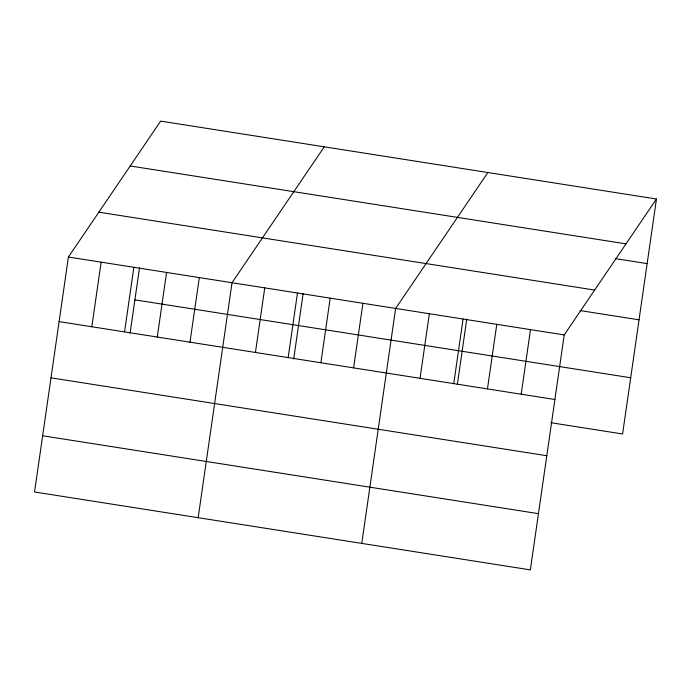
<?xml version="1.0" encoding="UTF-8"?>
<svg xmlns="http://www.w3.org/2000/svg" width="691" height="691" viewBox="0 0 691 691"><rect width="100%" height="100%" fill="white"/><g stroke="black" fill="none" stroke-linecap="round" stroke-linejoin="round"><path stroke-width="1.04" d="M68.409 257.017L34.55 491.992L530.351 569.885L564.21 334.919L656.45 199.008L160.649 121.115L68.409 257.017L564.21 334.919M91.825 326.757L101.128 262.165M124.544 331.905L133.855 267.305M130.098 333.183L139.513 267.797M157.272 337.044L166.574 272.444M189.99 342.183L199.302 277.583M198.162 517.697L232.021 282.723L324.269 146.82M255.437 352.462L264.748 287.871M288.156 357.61L297.467 293.01M293.71 358.888L303.133 293.502M320.883 362.749L330.194 298.149M353.602 367.888L362.913 303.289M361.773 543.402L395.632 308.428L487.881 172.525M420.042 378.322L429.353 313.731M453.754 383.626L463.065 319.026M457.321 384.593L466.745 319.207M487.466 388.921L496.777 324.321M521.187 394.215L530.489 329.616M656.45 199.008L622.591 433.983L550.952 422.719M130.21 165.97L626.011 243.863M615.534 258.641L647.139 263.608M98.848 212.172L594.649 290.065M580.043 310.561L639.037 319.829M134.892 299.859L630.693 377.761M59.098 321.617L554.899 399.51M50.996 377.839L546.797 455.732M42.652 435.771L538.453 513.663"/></g></svg>
